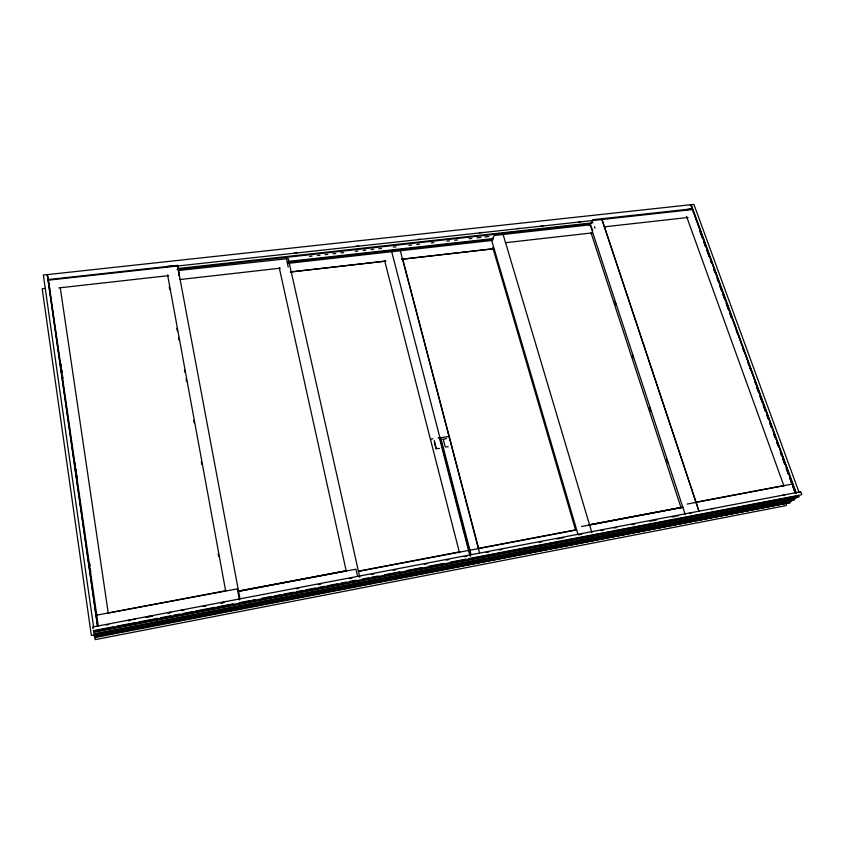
<?xml version="1.0" encoding="UTF-8"?>
<svg xmlns="http://www.w3.org/2000/svg" width="844" height="844" viewBox="0 0 844 844"><rect width="100%" height="100%" fill="white"/><g stroke="black" fill="none" stroke-linecap="round" stroke-linejoin="round"><path stroke-width="1.27" d="M166.606 266.598L177.504 265.596M590.251 223.839L592.741 230.686M178.833 273.002L179.086 275.914M179.15 274.3L179.171 274.838M786.197 503.931L786.45 505.06L785.458 505.704L95.214 639.625L94.602 636.545L786.481 502.813M694.749 216.518L694.897 215.948M491.609 240.034L494.394 235.423L590.104 224.82M430.451 439.45L432.909 438.732M439.893 437.614L438.057 437.899M439.893 437.857L449.092 436.475M439.481 448.47L436.327 448.639L434.238 440.526M446.444 438.563L442.963 439.481M448.248 446.761L445.231 446.909L443.195 439.091M588.606 225.422L589.27 224.894M691.036 204.691L690.17 205.408M691.215 204.765L796.219 492.991M692.449 209.586L48.108 280.197L47.296 274.553L43.339 274.965L93.61 627.103M93.346 631.196L797.812 495.924M581.516 526.529L683.345 507.265M687.153 504.079L792.168 484.097M684.452 209.998L692.312 208.837M792.906 499.859L789.319 502.591L657.37 528.101M798.139 496.483L794.267 499.405L94.053 634.371M690.919 204.839L795.945 493.044M593.459 219.672L590.03 224.335L685.222 514.576M94.496 630.436L113.919 626.712M116.504 626.216L135.926 622.492M138.511 621.996L157.933 618.262M160.518 617.766L170.878 615.782M173.463 615.287L179.941 614.042M182.526 613.546L192.886 611.562M195.47 611.067L214.893 607.332M217.478 606.836L233.018 603.861M239.485 602.616L249.845 600.633M252.43 600.137L255.025 599.63M261.492 598.396L271.852 596.402M274.437 595.906L280.915 594.672M283.5 594.165L293.86 592.182M296.444 591.686L302.922 590.441M305.507 589.945L315.867 587.962M318.452 587.466L324.929 586.221M327.514 585.725L337.874 583.742M340.459 583.236L346.937 582.001M349.522 581.505L355.999 580.261M362.466 579.016L368.944 577.771M371.529 577.275L378.007 576.041M384.474 574.796L400.014 571.81M406.481 570.576L422.021 567.59M428.488 566.345L444.028 563.37M450.496 562.125L466.036 559.139M468.62 558.644L801.325 494.806M93.568 632.494L799.342 496.768M94.011 634.023L794.004 499.152M94.918 634.762L91.426 635.437L91.205 634.498L42.2 288.785L45.471 288.416M94.159 635.089L794.309 500.007L793.729 497.928M94.539 636.492L790.374 502.528L94.75 637.61L94.591 636.703M94.644 636.946L104.994 634.92M107.589 634.445L114.045 633.169M116.641 632.694L130.862 629.919M133.457 629.434L136.042 628.917M142.509 627.693L152.859 625.668M155.444 625.182L161.911 623.916M164.506 623.431L174.845 621.416M181.323 620.182L183.908 619.665M186.492 619.179L200.724 616.405M203.309 615.93L222.71 612.153M225.306 611.678L244.707 607.902M247.292 607.427L266.693 603.65M269.289 603.175L288.69 599.398M291.275 598.923L305.507 596.149M308.092 595.664L327.493 591.897M330.088 591.412L349.49 587.646M352.085 587.16L371.476 583.383M377.954 582.16L397.355 578.404M399.94 577.908L419.341 574.131M421.937 573.656L480.141 562.378M482.736 561.893L502.138 558.127M504.733 557.641L524.124 553.864M526.719 553.39L628.917 533.63M631.491 533.102L654.786 528.618M92.671 626.997L800.555 491.788M128.066 620.509L130.651 620.013M132.592 619.675L135.167 619.179M146.17 617.048L152.616 615.73M168.125 612.765L170.71 612.269M181.407 610.349L183.981 609.853M203.246 606.171L205.809 605.686M221.128 602.648L223.797 602.247M689.664 513.152L692.238 512.646M711.545 508.964L714.119 508.468M782.335 495.439L784.909 494.943M181.397 610.539L183.96 610.043L181.397 610.571M205.788 605.876L203.214 606.361L205.788 605.908M221.191 602.933L223.755 602.437M106.144 625.014L108.728 624.518M128.088 620.815L130.672 620.319M146.17 617.365L152.616 616.131M168.114 613.166L170.699 612.67M221.044 603.049L223.765 602.468M296.286 588.785L298.871 588.289M318.272 584.586L320.857 584.09M349.31 578.646L351.895 578.151M371.286 574.447L373.871 573.952M393.272 570.249L395.857 569.753M424.31 564.309L426.895 563.813M446.297 560.11L448.881 559.614M464.274 556.713L466.859 556.217M486.228 552.514L488.813 552.029M499.258 549.982L501.842 549.486M539.253 542.333L541.827 541.848M557.156 538.957L559.772 538.504M561.176 538.145L563.76 537.649M579.079 534.769L581.664 534.273M601.002 530.57L603.587 530.085M614.073 528.038L616.647 527.542M631.956 524.662L634.709 524.092M650.007 521.202L652.623 520.748M654.058 520.389L656.643 519.893M671.929 517.013L674.546 516.56M675.991 516.201L678.576 515.705M107.051 613.229L225.675 590.758M694.475 502.433L784.424 485.49M239.316 599.346L237.407 588.838L96.733 615.139M346.736 570.649L238.356 591.138L346.694 570.766M588.901 524.873L681.646 507.339M588.806 524.989L681.53 507.455M238.483 591.412L355.978 569.173L357.603 576.41M358.278 571.209L459.864 551.828M478.042 548.484L576.199 529.758M358.521 571.346L469.137 550.33M469.348 550.309L576.536 529.948M505.377 242.713L592.298 232.881M401.628 259.266L493.582 248.748L401.638 259.277M58.901 287.909L168.684 275.619M287.677 262.189L493.023 239.274M604.251 226.846L688.092 217.467M288.585 263.307L391.7 251.691L470.635 556.112M391.922 251.691L492.748 240.382M179.814 279.543L280.345 268.17M178.116 268.508L593.005 222.795M177.061 269.394L590.842 223.723M178.232 270.523L288.247 258.591L359.797 577.317M309.516 256.397L312.132 256.101M317.376 255.521L319.992 255.236M325.225 254.656L327.841 254.371M333.074 253.791L335.701 253.495M340.934 252.915L343.55 252.63M355.335 251.322L357.951 251.027M363.184 250.446L365.8 250.162M371.043 249.581L373.66 249.297M378.893 248.716L381.509 248.421M393.293 247.113L395.91 246.828M409.002 245.372L411.619 245.087M416.852 244.507L419.479 244.222M431.252 242.914L433.869 242.618M446.961 241.173L449.578 240.878M454.821 240.297L457.437 240.012M469.211 238.704L471.838 238.419M477.071 237.839L480.996 237.407M484.92 236.964L488.855 236.531M287.825 261.471L493.476 238.557M592.857 219.704L692.291 208.784M294.535 253L297.151 252.704M356.126 246.248L358.753 245.963M417.727 239.506L420.344 239.211M479.329 232.754L481.945 232.469M517.33 228.587L519.957 228.302M540.92 226.002L543.547 225.717M578.931 221.845L581.548 221.561M503.203 234.759L591.897 532.733M47.317 274.701L97.587 626.385L47.306 274.616L693.905 204.375L799.078 492.411M800.745 491.83L801.8 494.352M690.814 204.881L795.681 492.664M700.182 231.551L702.44 237.744M703.79 241.468L705.595 246.416M706.945 250.14L709.203 256.333M710.553 260.047L711.46 262.526M713.707 268.719L715.068 272.433M717.316 278.625L718.223 281.105M719.573 284.818L721.831 291.011M723.181 294.735L724.985 299.683M726.336 303.407L728.594 309.6M729.944 313.314L731.748 318.272M736.263 330.658L737.16 333.137M743.026 349.237L743.923 351.716M747.984 362.867L748.892 365.336M749.788 367.815L750.696 370.294M754.747 381.446L755.654 383.925M756.551 386.394L758.809 392.597M760.159 396.311L762.417 402.504M763.314 404.983L765.571 411.176M766.922 414.889L768.283 418.603M770.087 423.561L771.437 427.275M773.695 433.468L775.045 437.192M776.849 442.14L778.2 445.864M780.457 452.057L781.808 455.771M782.715 458.25L784.962 464.443M786.323 468.156L788.57 474.349M789.478 476.828L791.725 483.021M793.086 486.735L795.333 492.928M700.056 231.625L702.303 237.818M703.664 241.532L705.468 246.49M706.818 250.204L709.076 256.397M710.426 260.11L711.323 262.589M713.581 268.782L714.931 272.496M717.189 278.689L718.086 281.168M719.447 284.882L721.694 291.074M723.044 294.799L724.848 299.747M726.209 303.471L728.456 309.664M729.817 313.377L731.611 318.336M756.868 387.702L758.672 392.65M760.022 396.374L762.28 402.567M763.176 405.036L765.434 411.228M766.785 414.953L768.135 418.666M769.939 423.625L771.289 427.338M773.547 433.531L774.897 437.245M776.702 442.203L778.062 445.917M780.31 452.11L781.66 455.823M783.021 459.547L784.825 464.495M786.175 468.209L788.433 474.402M789.784 478.126L791.588 483.074M792.938 486.798L795.196 492.991M686.51 216.338L783.918 485.891M601.74 218.775L698.948 511.126L601.814 219.06M594.503 226.603L595.041 228.249M614.97 301.582L616.215 305.349M632.599 355.313L633.401 357.824M649.796 407.768L651.03 411.566M666.581 458.978L667.826 462.807M591.064 232.923L681.097 507.888M491.609 240.118L578.119 534.853M492.696 247.366L575.692 530.443M402.577 258.654L478.748 549.043M400.32 250.742L479.497 552.736M440.652 437.466L470.984 554.339M439.313 437.677L469.929 555.869M434.312 442.077L436.095 449.019M384.695 260.838L459.505 552.778M93.093 628.928L92.851 627.852M93.547 630.753L93.631 631.396M286.422 258.507L288.194 267.052M279.237 267.664L346.167 570.66M98.305 626.048L48.372 279.533L177.546 265.354L179.128 274.216M177.778 266.957L240.002 598.913M167.597 274.88L225.675 591.032M169.222 286.897L169.697 289.481M176.829 328.348L177.303 330.932M178.495 337.41L178.97 340.005M184.435 369.799L184.91 372.383M186.091 378.861L186.566 381.456M193.698 420.312L194.173 422.907M201.305 461.763L201.779 464.358M218.174 553.738L218.649 556.323M49.606 288.068L49.712 288.701M60.304 287.983L108.306 613.493M60.726 363.743L61.106 366.349M61.559 369.545L61.928 372.151M62.414 375.464L62.794 378.07M75.084 463.335L75.464 465.93M75.939 469.264L76.308 471.87M76.772 475.056L77.152 477.662M89.453 563.064L89.833 565.67M90.308 568.835L90.677 571.441M60.589 363.88L60.958 366.486M61.538 369.725L61.918 372.341M62.277 375.601L62.678 378.312M74.947 463.156L75.327 465.761M75.791 469.391L76.192 472.018M89.401 562.864L89.696 565.649M90.171 568.708L90.551 571.314M61.169 369.714L61.475 372.404M74.683 463.493L75.063 466.099M76.371 475.214L76.677 477.894M88.989 563.075L89.358 565.67M89.886 568.993L90.266 571.599M94.211 633.886L94.633 637.104M239.253 599.261L239.306 599.957M439.355 437.646A4.347 1.329 -14.5 0 1 440.673 437.435M385.729 261.091L290.325 272L385.74 261.091"/></g></svg>
